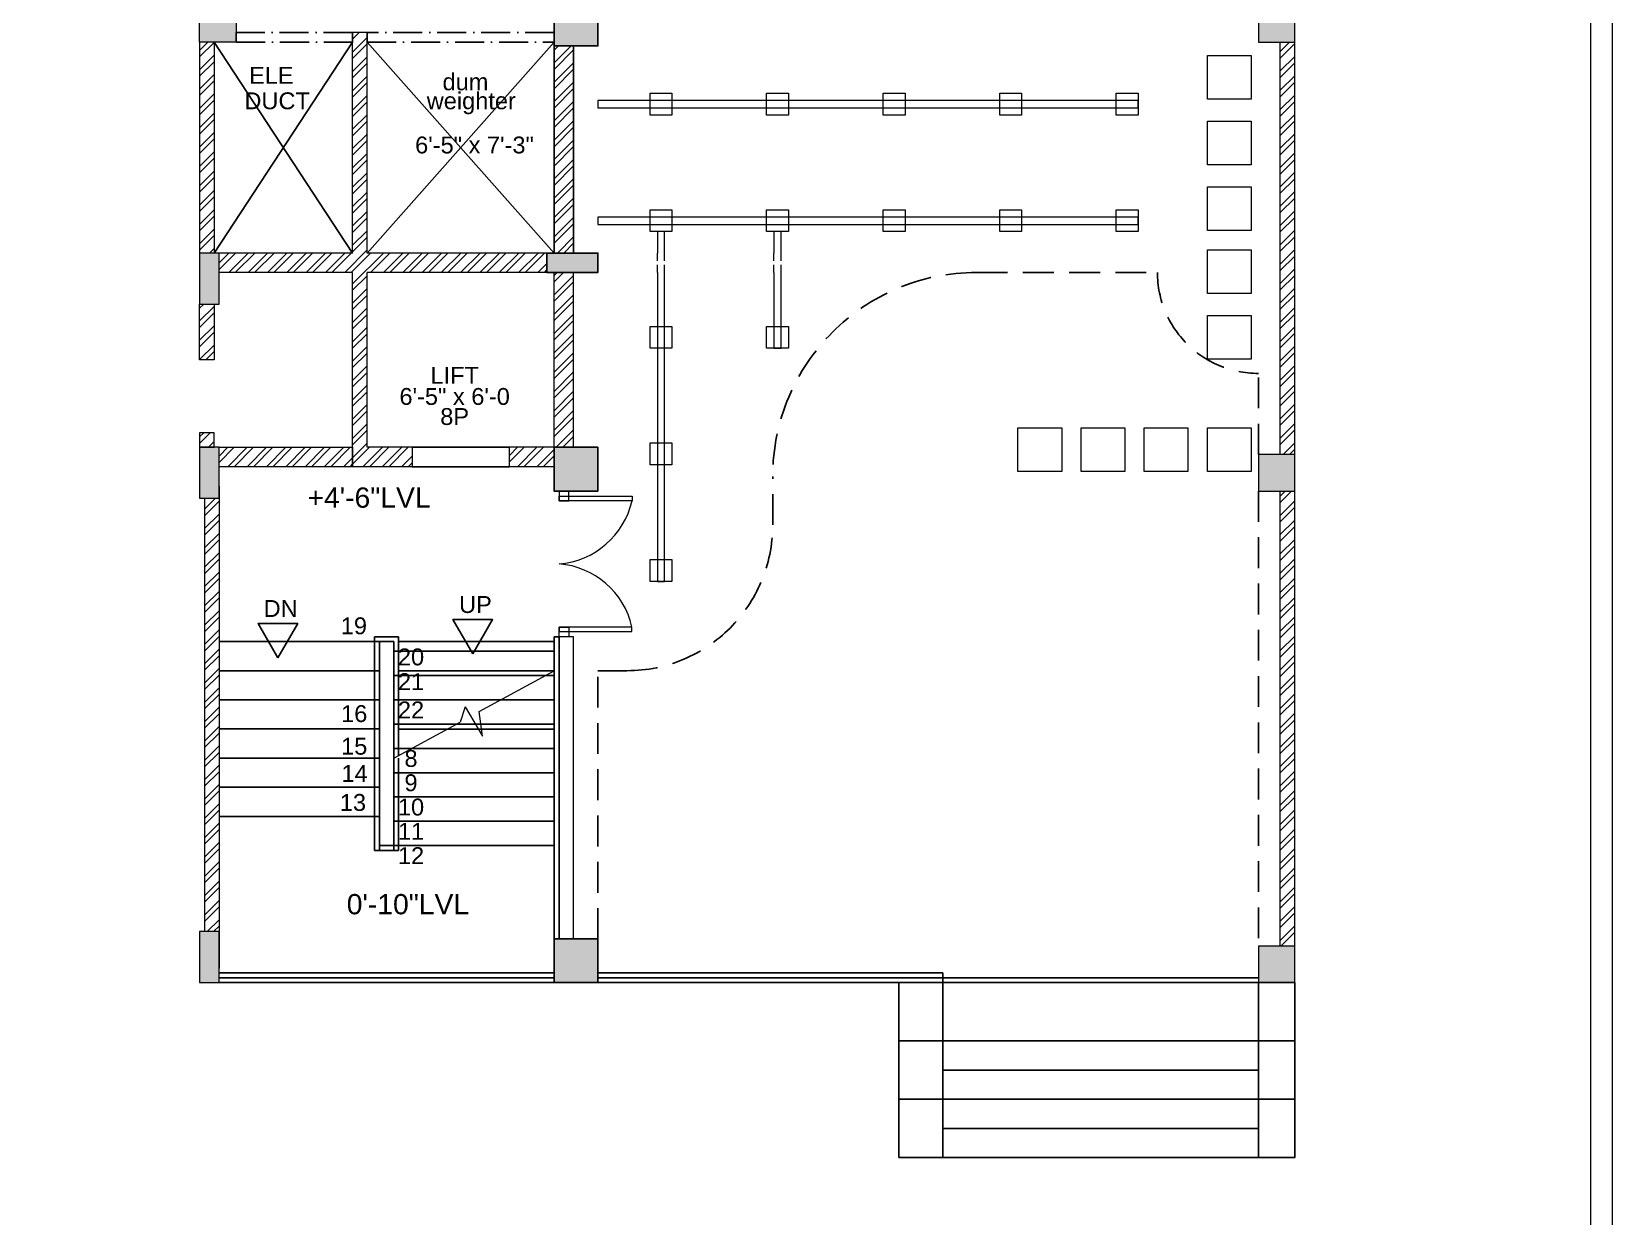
# Model space of a CAD drawing. Header units: inches. Extents: x 111501 to 134888, y 46021 to 52102.
# Drawn here: x 118641 to 119292, y 47151 to 47639 of the extents above; entities that cross this region are included whole.
import ezdxf
from ezdxf.enums import TextEntityAlignment as Align

# ---------------------------------------------------------------- set-up
doc = ezdxf.new("R2010")
doc.units = ezdxf.units.IN
doc.header["$MEASUREMENT"] = 0
for name, pattern in [('ACAD_ISO10W100', [18, 12, -3, 0, -3]), ('DASHED', [19.05, 12.7, -6.35]), ('HIDDEN2', [4.7625, 3.175, -1.5875])]:
    doc.linetypes.add(name, pattern=pattern)
for name, color, linetype in [('10', 1, 'Continuous'), ('D', 251, 'Continuous'), ('false ceiling', 5, 'Continuous'), ('H', 9, 'Continuous'), ('RO', 7, 'Continuous'), ('staircase', 6, 'Continuous')]:
    doc.layers.add(name, color=color, linetype=linetype)
for name, color, linetype, lineweight in [('column', 252, 'Continuous', 9), ('DOOR', 1, 'Continuous', 0), ('SHEET', 7, 'Continuous', 30), ('wall', 7, 'Continuous', 9)]:
    doc.layers.add(name, color=color, linetype=linetype, lineweight=lineweight)
doc.styles.add('A', font='arial.ttf')
pattern_1 = [(45, (19832.368, 650.7016), (-3.97747564, 3.97747564), []), (45, (19835.0195, 650.7016), (-3.97747564, 3.97747564), [])]

msp = doc.modelspace()

# ---------------------------------------------------------------- hatches: boundary and pattern name
at = {"layer": 'column'}
h = msp.add_hatch(color=256, dxfattribs=at)
h.paths.add_polyline_path([(118874.67, 47650.81), (118856.67, 47650.81), (118856.67, 47632.81), (118874.67, 47632.81)])
h.paths.add_polyline_path([(118853.67, 47539.52), (118874.67, 47539.52), (118874.67, 47547.52), (118853.67, 47547.52)])
h.paths.add_polyline_path([(118874.67, 47467.52), (118856.67, 47467.52), (118856.67, 47449.52), (118874.67, 47449.52)])
h = msp.add_hatch(color=256, dxfattribs=at)
h.paths.add_polyline_path([(118710.67, 47645.36), (118710.67, 47634.36), (118721.67, 47634.36), (118721.67, 47645.36)])
h.paths.add_polyline_path([(118721.67, 47645.36), (118721.67, 47649.36), (118710.67, 47649.36), (118710.67, 47645.36)])
h.paths.add_polyline_path([(118721.67, 47634.36), (118725.67, 47634.36), (118725.67, 47645.36), (118721.67, 47645.36)])
h.paths.add_polyline_path([(118725.67, 47649.36), (118721.67, 47649.36), (118721.67, 47645.36), (118725.67, 47645.36)])
h = msp.add_hatch(color=256, dxfattribs=at)
h.paths.add_polyline_path([(119161.67, 47645.36), (119161.67, 47634.36), (119150.67, 47634.36), (119150.67, 47645.36)])
h.paths.add_polyline_path([(119150.67, 47645.36), (119150.67, 47649.36), (119161.67, 47649.36), (119161.67, 47645.36)])
h.paths.add_polyline_path([(119150.67, 47634.36), (119146.67, 47634.36), (119146.67, 47645.36), (119150.67, 47645.36)])
h.paths.add_polyline_path([(119146.67, 47649.36), (119150.67, 47649.36), (119150.67, 47645.36), (119146.67, 47645.36)])
h = msp.add_hatch(color=256, dxfattribs=at)
h.paths.add_polyline_path([(118710.67, 47547.52), (118710.67, 47526.52), (118718.67, 47526.52), (118718.67, 47547.52)])
h.paths.add_polyline_path([(118710.67, 47467.52), (118710.67, 47446.52), (118718.67, 47446.52), (118718.67, 47467.52)])
h = msp.add_hatch(color=256, dxfattribs=at)
h.paths.add_polyline_path([(119161.67, 47460.57), (119161.67, 47449.57), (119150.67, 47449.57), (119150.67, 47460.57)])
h.paths.add_polyline_path([(119150.67, 47460.57), (119150.67, 47464.57), (119161.67, 47464.57), (119161.67, 47460.57)])
h.paths.add_polyline_path([(119150.67, 47449.57), (119146.67, 47449.57), (119146.67, 47460.57), (119150.67, 47460.57)])
h.paths.add_polyline_path([(119146.67, 47464.57), (119150.67, 47464.57), (119150.67, 47460.57), (119146.67, 47460.57)])
for points in [[(118710.67, 47268.09), (118710.67, 47247.09), (118718.67, 47247.09), (118718.67, 47268.09)], [(118874.67, 47265.09), (118856.67, 47265.09), (118856.67, 47247.09), (118874.67, 47247.09)]]:
    msp.add_hatch(color=256, dxfattribs=at).paths.add_polyline_path(points)
h = msp.add_hatch(color=256, dxfattribs=at)
h.paths.add_polyline_path([(119161.67, 47258.09), (119161.67, 47247.09), (119150.67, 47247.09), (119150.67, 47258.09)])
h.paths.add_polyline_path([(119150.67, 47258.09), (119150.67, 47262.09), (119161.67, 47262.09), (119161.67, 47258.09)])
h.paths.add_polyline_path([(119150.67, 47247.09), (119146.67, 47247.09), (119146.67, 47258.09), (119150.67, 47258.09)])
h.paths.add_polyline_path([(119146.67, 47262.09), (119150.67, 47262.09), (119150.67, 47258.09), (119146.67, 47258.09)])
at = {"layer": 'wall', "lineweight": 5}
h = msp.add_hatch(dxfattribs=at)
h.set_pattern_fill('ANSI32', color=256, scale=15, style=0)
h.set_pattern_definition(pattern_1)
h.paths.add_polyline_path([(118773.67, 47539.52), (118773.67, 47459.52), (118798.17, 47459.52), (118798.17, 47467.52), (118779.67, 47467.52), (118779.67, 47539.52), (118853.67, 47539.52), (118853.67, 47547.52), (118779.67, 47547.52), (118779.67, 47638.31), (118773.67, 47638.31), (118773.67, 47547.52), (118718.67, 47547.52), (118718.67, 47539.52)])
h = msp.add_hatch(dxfattribs=at)
h.set_pattern_fill('ANSI32', color=256, scale=15, style=0)
h.set_pattern_definition(pattern_1)
h.paths.add_polyline_path([(118710.67, 47634.31), (118716.67, 47634.31), (118716.67, 47547.52), (118710.67, 47547.52)])
h = msp.add_hatch(dxfattribs=at)
h.set_pattern_fill('ANSI32', color=256, scale=15, style=0)
h.set_pattern_definition(pattern_1)
h.paths.add_polyline_path([(118856.67, 47632.81), (118856.67, 47547.52), (118864.67, 47547.52), (118864.67, 47632.81)])
h = msp.add_hatch(dxfattribs=at)
h.set_pattern_fill('ANSI32', color=256, scale=15, style=0)
h.set_pattern_definition(pattern_1)
h.paths.add_polyline_path([(119155.67, 47464.52), (119161.67, 47464.52), (119161.67, 47634.31), (119155.67, 47634.31)])
h = msp.add_hatch(dxfattribs=at)
h.set_pattern_fill('ANSI32', color=256, scale=15, style=0)
h.set_pattern_definition(pattern_1)
h.paths.add_polyline_path([(118856.67, 47467.52), (118864.67, 47467.52), (118864.67, 47539.52), (118856.67, 47539.52)])
h = msp.add_hatch(dxfattribs=at)
h.set_pattern_fill('ANSI32', color=256, scale=15, style=0)
h.set_pattern_definition(pattern_1)
h.paths.add_polyline_path([(118710.67, 47503.52), (118716.67, 47503.52), (118716.67, 47526.52), (118710.67, 47526.52)])
h = msp.add_hatch(dxfattribs=at)
h.set_pattern_fill('ANSI32', color=256, scale=15, style=0)
h.set_pattern_definition(pattern_1)
h.paths.add_polyline_path([(118710.67, 47473.52), (118710.67, 47467.52), (118716.67, 47467.52), (118716.67, 47473.52)])
h = msp.add_hatch(dxfattribs=at)
h.set_pattern_fill('ANSI32', color=256, scale=15, style=0)
h.set_pattern_definition(pattern_1)
h.paths.add_polyline_path([(118718.67, 47459.52), (118773.67, 47459.52), (118773.67, 47467.52), (118718.67, 47467.52)])
h = msp.add_hatch(dxfattribs=at)
h.set_pattern_fill('ANSI32', color=256, scale=15, style=0)
h.set_pattern_definition(pattern_1)
h.paths.add_polyline_path([(118838.17, 47459.52), (118856.67, 47459.52), (118856.67, 47467.52), (118838.17, 47467.52)])
h = msp.add_hatch(dxfattribs=at)
h.set_pattern_fill('ANSI32', color=256, scale=15, style=0)
h.set_pattern_definition(pattern_1)
h.paths.add_polyline_path([(119161.67, 47262.09), (119161.67, 47449.52), (119155.67, 47449.52), (119155.67, 47355.52), (119155.67, 47262.09)])
h = msp.add_hatch(dxfattribs=at)
h.set_pattern_fill('ANSI32', color=256, scale=15, style=0)
h.set_pattern_definition(pattern_1)
h.paths.add_polyline_path([(118718.67, 47268.09), (118718.67, 47446.52), (118712.67, 47446.52), (118712.67, 47268.09), (118718.67, 47268.09)])

# ---------------------------------------------------------------- linework, layer by layer
at = {"lineweight": 5}
msp.add_lwpolyline([(118858.67, 47265.09), (118864.67, 47265.09), (118864.67, 47389.52), (118858.67, 47389.52)], close=True, dxfattribs=at)
at = {"layer": '10', "linetype": 'Continuous'}
for p, q in [((118856.67, 47632.81), (118856.67, 47547.52)), ((118792.62, 47389.54), (118782.73, 47389.54)), ((118790.62, 47387.54), (118784.73, 47387.54))]:
    msp.add_line(p, q, dxfattribs=at)
for points in [[(118742.91, 47380.79), (118734.74, 47394.95), (118751.09, 47394.95)], [(118823.13, 47382.42), (118814.96, 47396.58), (118831.31, 47396.58)]]:
    msp.add_lwpolyline(points, close=True, dxfattribs=at)
at = {"layer": 'column'}
msp.add_line((118856.67, 47389.52), (118856.67, 47387.52), dxfattribs=at)
for points in [[(118710.67, 47649.31), (118725.67, 47649.31), (118725.67, 47634.31), (118710.67, 47634.31)], [(119161.67, 47649.31), (119146.67, 47649.31), (119146.67, 47634.31), (119161.67, 47634.31)], [(118718.67, 47526.52), (118718.67, 47547.52), (118710.67, 47547.52), (118710.67, 47526.52)], [(118718.67, 47446.52), (118718.67, 47467.52), (118710.67, 47467.52), (118710.67, 47446.52)], [(119161.67, 47464.52), (119146.67, 47464.52), (119146.67, 47449.52), (119161.67, 47449.52)], [(118718.67, 47247.09), (118718.67, 47268.09), (118710.67, 47268.09), (118710.67, 47247.09)], [(119161.67, 47262.09), (119146.67, 47262.09), (119146.67, 47247.09), (119161.67, 47247.09)]]:
    msp.add_lwpolyline(points, close=True, dxfattribs=at)
at = {"layer": 'DOOR', "linetype": 'Continuous'}
for p, q in [((118825.85, 47358.74), (118856.67, 47375.54)), ((118819.98, 47360.71), (118817.91, 47354.41)), ((118819.98, 47360.71), (118827.22, 47348.63)), ((118827.22, 47348.63), (118825.85, 47358.74)), ((118790.62, 47339.54), (118817.91, 47354.41))]:
    msp.add_line(p, q, dxfattribs=at)
at = {"layer": 'DOOR', "color": 5, "linetype": 'Continuous', "lineweight": 0, "elevation": 0.11}
for points in [[(118858.69, 47449.51), (118858.69, 47445.51), (118862.69, 47445.51), (118862.69, 47449.51)], [(118858.69, 47445.51), (118858.69, 47447.36), (118888.73, 47447.36), (118888.73, 47445.51)]]:
    msp.add_lwpolyline(points, close=True, dxfattribs=at)
at = {"layer": 'DOOR', "color": 5, "linetype": 'Continuous', "lineweight": 0}
for points in [[(118858.67, 47393.52), (118858.67, 47391.67), (118888.72, 47391.67), (118888.72, 47393.52)], [(118858.67, 47389.52), (118858.67, 47393.52), (118862.67, 47393.52), (118862.67, 47389.52)]]:
    msp.add_lwpolyline(points, close=True, dxfattribs=at)
for centre, start, end in [((118856.08, 47452.89, 0.17), 274.4624, 347.26518), ((118856.06, 47386.14, 0.06), 12.73574, 85.52163)]:
    msp.add_arc(centre, 33.48, start, end, dxfattribs=at)
at = {"layer": 'false ceiling', "linetype": 'HIDDEN2', "lineweight": 5}
for p, q in [((118899.17, 47539.52), (118899.17, 47547.52)), ((118902.17, 47539.52), (118902.17, 47547.52)), ((118947.17, 47539.52), (118947.17, 47547.52)), ((118950.17, 47539.52), (118950.17, 47547.52))]:
    msp.add_line(p, q, dxfattribs=at)
at = {"layer": 'false ceiling', "lineweight": 5}
for points in [[(119125.67, 47628.81), (119143.67, 47628.81), (119143.67, 47610.81), (119125.67, 47610.81)], [(118896.17, 47613.31), (118905.17, 47613.31), (118905.17, 47604.31), (118896.17, 47604.31)], [(118944.17, 47613.31), (118953.17, 47613.31), (118953.17, 47604.31), (118944.17, 47604.31)], [(118992.17, 47613.31), (119001.17, 47613.31), (119001.17, 47604.31), (118992.17, 47604.31)], [(119040.17, 47613.31), (119049.17, 47613.31), (119049.17, 47604.31), (119040.17, 47604.31)], [(119088.17, 47613.31), (119097.17, 47613.31), (119097.17, 47604.31), (119088.17, 47604.31)], [(119097.17, 47607.31), (119097.17, 47610.31), (118874.67, 47610.31), (118874.67, 47607.31)], [(119125.67, 47601.81), (119143.67, 47601.81), (119143.67, 47583.81), (119125.67, 47583.81)], [(119125.67, 47574.81), (119143.67, 47574.81), (119143.67, 47556.81), (119125.67, 47556.81)], [(119097.17, 47559.31), (119097.17, 47562.31), (118874.67, 47562.31), (118874.67, 47559.31)], [(118896.17, 47565.31), (118905.17, 47565.31), (118905.17, 47556.31), (118896.17, 47556.31)], [(118944.17, 47565.31), (118953.17, 47565.31), (118953.17, 47556.31), (118944.17, 47556.31)], [(118992.17, 47565.31), (119001.17, 47565.31), (119001.17, 47556.31), (118992.17, 47556.31)], [(119040.17, 47565.31), (119049.17, 47565.31), (119049.17, 47556.31), (119040.17, 47556.31)], [(119088.17, 47565.31), (119097.17, 47565.31), (119097.17, 47556.31), (119088.17, 47556.31)], [(119125.67, 47548.81), (119143.67, 47548.81), (119143.67, 47530.81), (119125.67, 47530.81)], [(119125.67, 47521.81), (119143.67, 47521.81), (119143.67, 47503.81), (119125.67, 47503.81)], [(118896.17, 47517.31), (118905.17, 47517.31), (118905.17, 47508.31), (118896.17, 47508.31)], [(118944.17, 47517.31), (118953.17, 47517.31), (118953.17, 47508.31), (118944.17, 47508.31)], [(119047.67, 47475.52), (119065.67, 47475.52), (119065.67, 47457.52), (119047.67, 47457.52)], [(119073.67, 47475.52), (119091.67, 47475.52), (119091.67, 47457.52), (119073.67, 47457.52)], [(119099.67, 47475.52), (119117.67, 47475.52), (119117.67, 47457.52), (119099.67, 47457.52)], [(119125.67, 47475.52), (119143.67, 47475.52), (119143.67, 47457.52), (119125.67, 47457.52)], [(118896.17, 47469.31), (118905.17, 47469.31), (118905.17, 47460.31), (118896.17, 47460.31)], [(118896.17, 47421.31), (118905.17, 47421.31), (118905.17, 47412.31), (118896.17, 47412.31)]]:
    msp.add_lwpolyline(points, close=True, dxfattribs=at)
for points in [[(118902.17, 47547.52), (118902.17, 47556.31), (118899.17, 47556.31), (118899.17, 47547.52)], [(118950.17, 47547.52), (118950.17, 47556.31), (118947.17, 47556.31), (118947.17, 47547.52)], [(118899.17, 47539.52), (118899.17, 47412.31), (118902.17, 47412.31), (118902.17, 47539.52)], [(118947.17, 47539.52), (118947.17, 47508.31), (118950.17, 47508.31), (118950.17, 47539.52)]]:
    msp.add_lwpolyline(points, dxfattribs=at)
at = {"layer": 'H'}
for p, q in [((118716.67, 47547.52), (118773.67, 47634.31)), ((118716.67, 47634.31), (118773.67, 47547.52)), ((118779.67, 47634.31), (118856.67, 47547.52)), ((118856.67, 47634.31), (118779.67, 47547.52)), ((118856.67, 47383.54), (118790.62, 47383.54)), ((118856.67, 47373.54), (118790.62, 47373.54)), ((118856.67, 47363.54), (118790.62, 47363.54)), ((118856.67, 47353.54), (118790.62, 47353.54))]:
    msp.add_line(p, q, dxfattribs=at)
at = {"layer": 'H', "linetype": 'DASHED'}
for p, q in [((119030.67, 47539.52), (119105.1, 47539.52)), ((119146.67, 47464.52), (119146.67, 47497.95)), ((118946.67, 47435.54), (118946.67, 47455.52)), ((119146.67, 47449.52), (119146.67, 47262.09)), ((118874.67, 47375.54), (118886.67, 47375.54)), ((118874.67, 47265.09), (118874.67, 47375.54))]:
    msp.add_line(p, q, dxfattribs=at)
for centre, radius, start, end in [((119030.67, 47455.52), 84, 90, 180), ((119146.67, 47539.52), 41.57, 180, 270), ((118886.67, 47435.54), 60, 270, 0)]:
    msp.add_arc(centre, radius, start, end, dxfattribs=at)
at = {"layer": 'RO', "color": 7, "linetype": 'Continuous'}
for points in [[(118874.67, 47650.81), (118856.67, 47650.81), (118856.67, 47632.81), (118874.67, 47632.81)], [(118864.67, 47632.81), (118856.67, 47632.81), (118856.67, 47547.52), (118864.67, 47547.52)], [(118853.67, 47539.52), (118874.67, 47539.52), (118874.67, 47547.52), (118853.67, 47547.52)], [(118874.67, 47467.52), (118856.67, 47467.52), (118856.67, 47449.52), (118874.67, 47449.52)], [(118874.67, 47265.09), (118856.67, 47265.09), (118856.67, 47247.09), (118874.67, 47247.09)]]:
    msp.add_lwpolyline(points, close=True, dxfattribs=at)
at = {"layer": 'RO', "color": 7, "linetype": 'ACAD_ISO10W100'}
for points in [[(118725.67, 47634.31), (118773.67, 47634.31), (118773.67, 47638.31), (118725.67, 47638.31)], [(118779.67, 47634.31), (118856.67, 47634.31), (118856.67, 47638.31), (118779.67, 47638.31)]]:
    msp.add_lwpolyline(points, close=True, dxfattribs=at)
at = {"layer": 'SHEET', "color": 0, "lineweight": 5, "ltscale": 25}
for points in [[(117990.52, 46902.66), (119292.45, 46902.66), (119292.45, 48725.76), (117990.52, 48725.76)], [(117999.45, 46911.58), (119283.53, 46911.58), (119283.53, 48716.84), (117999.45, 48716.84)]]:
    msp.add_lwpolyline(points, close=True, dxfattribs=at)
at = {"layer": 'staircase'}
for p, q in [((118798.17, 47467.52), (118838.17, 47467.52)), ((118838.17, 47459.52), (118798.17, 47459.52)), ((118718.67, 47387.54), (118784.73, 47387.54)), ((118782.73, 47389.54), (118782.73, 47339.54)), ((118784.73, 47387.54), (118784.73, 47339.54)), ((118790.62, 47387.54), (118790.62, 47339.54)), ((118792.62, 47389.54), (118792.62, 47340.63)), ((118792.62, 47387.52), (118856.67, 47387.52)), ((118858.67, 47389.52), (118856.67, 47389.52)), ((118856.67, 47351.54), (118856.67, 47389.52)), ((118858.67, 47265.09), (118858.67, 47389.52)), ((118718.67, 47375.54), (118784.73, 47375.54)), ((118792.62, 47375.52), (118856.67, 47375.52)), ((118718.67, 47363.54), (118784.73, 47363.54)), ((118792.62, 47363.52), (118856.67, 47363.52)), ((118718.67, 47351.54), (118784.73, 47351.54)), ((118792.62, 47351.52), (118856.67, 47351.52)), ((118856.67, 47303.54), (118856.67, 47351.54)), ((118718.67, 47339.54), (118784.73, 47339.54)), ((118782.73, 47339.54), (118782.73, 47301.54)), ((118784.73, 47339.54), (118784.73, 47301.54)), ((118856.67, 47343.54), (118790.62, 47343.54)), ((118790.62, 47339.54), (118790.62, 47301.54)), ((118792.62, 47339.54), (118792.62, 47301.54)), ((118856.67, 47333.54), (118790.62, 47333.54)), ((118718.67, 47327.54), (118784.73, 47327.54)), ((118856.67, 47323.54), (118790.62, 47323.54)), ((118718.67, 47315.54), (118784.73, 47315.54)), ((118856.67, 47313.54), (118790.62, 47313.54)), ((118792.62, 47301.54), (118782.73, 47301.54)), ((118790.62, 47303.54), (118784.73, 47303.54)), ((118856.67, 47303.54), (118790.62, 47303.54)), ((118856.67, 47265.09), (118856.67, 47303.54)), ((118718.67, 47251.09), (118856.67, 47251.09)), ((118718.67, 47249.09), (118856.67, 47249.09)), ((118718.67, 47247.09), (118856.67, 47247.09)), ((118874.67, 47251.09), (119016.67, 47251.09)), ((118874.67, 47249.09), (118998.67, 47249.09)), ((118874.67, 47247.09), (118998.67, 47247.09)), ((118998.67, 47249.09), (119143.51, 47249.09)), ((118998.67, 47247.09), (118998.67, 47175.09)), ((118998.67, 47247.09), (119143.51, 47247.09)), ((119016.67, 47251.09), (119016.67, 47247.09)), ((119016.67, 47247.09), (119016.67, 47175.09)), ((119139.95, 47247.09), (119146.67, 47247.09)), ((119143.73, 47249.09), (119146.67, 47249.09)), ((119146.67, 47247.09), (119146.67, 47175.09)), ((119161.67, 47223.09), (118998.67, 47223.09)), ((119146.67, 47211.09), (119016.67, 47211.09)), ((119161.67, 47199.09), (118998.67, 47199.09)), ((119146.67, 47187.09), (119016.67, 47187.09)), ((119161.67, 47175.09), (118998.67, 47175.09))]:
    msp.add_line(p, q, dxfattribs=at)
msp.add_lwpolyline([(119146.67, 47175.09), (119161.67, 47175.09), (119161.67, 47247.09), (119146.67, 47247.09)], close=True, dxfattribs=at)
at = {"layer": 'wall'}
for p, q in [((118779.67, 47638.31), (118773.67, 47638.31)), ((118773.67, 47547.52), (118773.67, 47638.31)), ((118779.67, 47547.52), (118779.67, 47638.31)), ((118710.67, 47634.31), (118710.67, 47547.52)), ((118716.67, 47634.31), (118716.67, 47547.52)), ((119155.67, 47464.52), (119155.67, 47634.31)), ((119161.67, 47464.52), (119161.67, 47634.31)), ((118773.67, 47547.52), (118718.67, 47547.52)), ((118853.67, 47547.52), (118779.67, 47547.52)), ((118773.67, 47539.52), (118718.67, 47539.52)), ((118773.67, 47459.52), (118773.67, 47539.52)), ((118853.67, 47539.52), (118779.67, 47539.52)), ((118779.67, 47467.52), (118779.67, 47539.52)), ((118856.67, 47459.54), (118856.67, 47539.52)), ((118864.67, 47467.52), (118864.67, 47539.52)), ((118798.17, 47467.52), (118779.67, 47467.52)), ((118798.17, 47467.52), (118798.17, 47459.52)), ((118856.67, 47467.52), (118838.17, 47467.52)), ((118838.17, 47467.52), (118838.17, 47459.52)), ((118798.17, 47459.52), (118773.67, 47459.52)), ((118856.67, 47459.52), (118838.17, 47459.52)), ((118718.67, 47451.54), (118718.67, 47253.09)), ((119155.67, 47262.09), (119155.67, 47449.52)), ((119161.67, 47262.09), (119161.67, 47449.52)), ((118712.67, 47446.52), (118712.67, 47268.09))]:
    msp.add_line(p, q, dxfattribs=at)
for points in [[(118710.67, 47526.52), (118716.67, 47526.52), (118716.67, 47503.52), (118710.67, 47503.52)], [(118710.67, 47467.52), (118716.67, 47467.52), (118716.67, 47473.52), (118710.67, 47473.52)], [(118773.67, 47459.52), (118718.67, 47459.52), (118718.67, 47467.52), (118773.67, 47467.52)]]:
    msp.add_lwpolyline(points, close=True, dxfattribs=at)

# ---------------------------------------------------------------- texts
at = {"layer": 'D', "style": 'A'}
for s, height, p in [('ELE', 6.95, (118740.21, 47617.2)), ('dum', 6.95, (118820.16, 47614.52)), ('DUCT', 6.95, (118742.59, 47606.71)), ('weighter', 6.95, (118822.55, 47606.71)), ('6\'-5" x 7\'-3"', 6.9498, (118823.87, 47588.51)), ('LIFT', 6.95, (118815.7, 47493.67)), ('6\'-5" x 6\'-0', 6.9498, (118815.7, 47484.98)), ('8P', 6.95, (118815.7, 47476.72)), ('DN', 6.95, (118744.04, 47397.68)), ('UP', 6.95, (118824.26, 47399.31)), ('19', 6.95, (118774.2, 47390.54)), ('20', 6.95, (118797.73, 47377.74)), ('21', 6.95, (118797.73, 47367.56)), ('16', 6.95, (118774.34, 47354.38)), ('22', 6.95, (118797.73, 47355.92)), ('15', 6.95, (118774.34, 47340.97)), ('8', 6.95, (118797.73, 47335.92)), ('14', 6.95, (118774.5, 47329.77)), ('9', 6.95, (118797.73, 47325.92)), ('13', 6.95, (118773.82, 47317.82)), ('10', 6.95, (118797.73, 47315.92)), ('11', 6.95, (118797.73, 47305.92)), ('12', 6.95, (118797.73, 47295.92))]:
    msp.add_text(s, height=height, dxfattribs=at).set_placement(p, align=Align.CENTER)
for s, p in [('+4\'-6"LVL', (118755.08, 47442.65)), ('0\'-10"LVL', (118771.26, 47275.24))]:
    msp.add_text(s, height=8.34, dxfattribs=at).set_placement(p)

doc.saveas('drawing.dxf')
